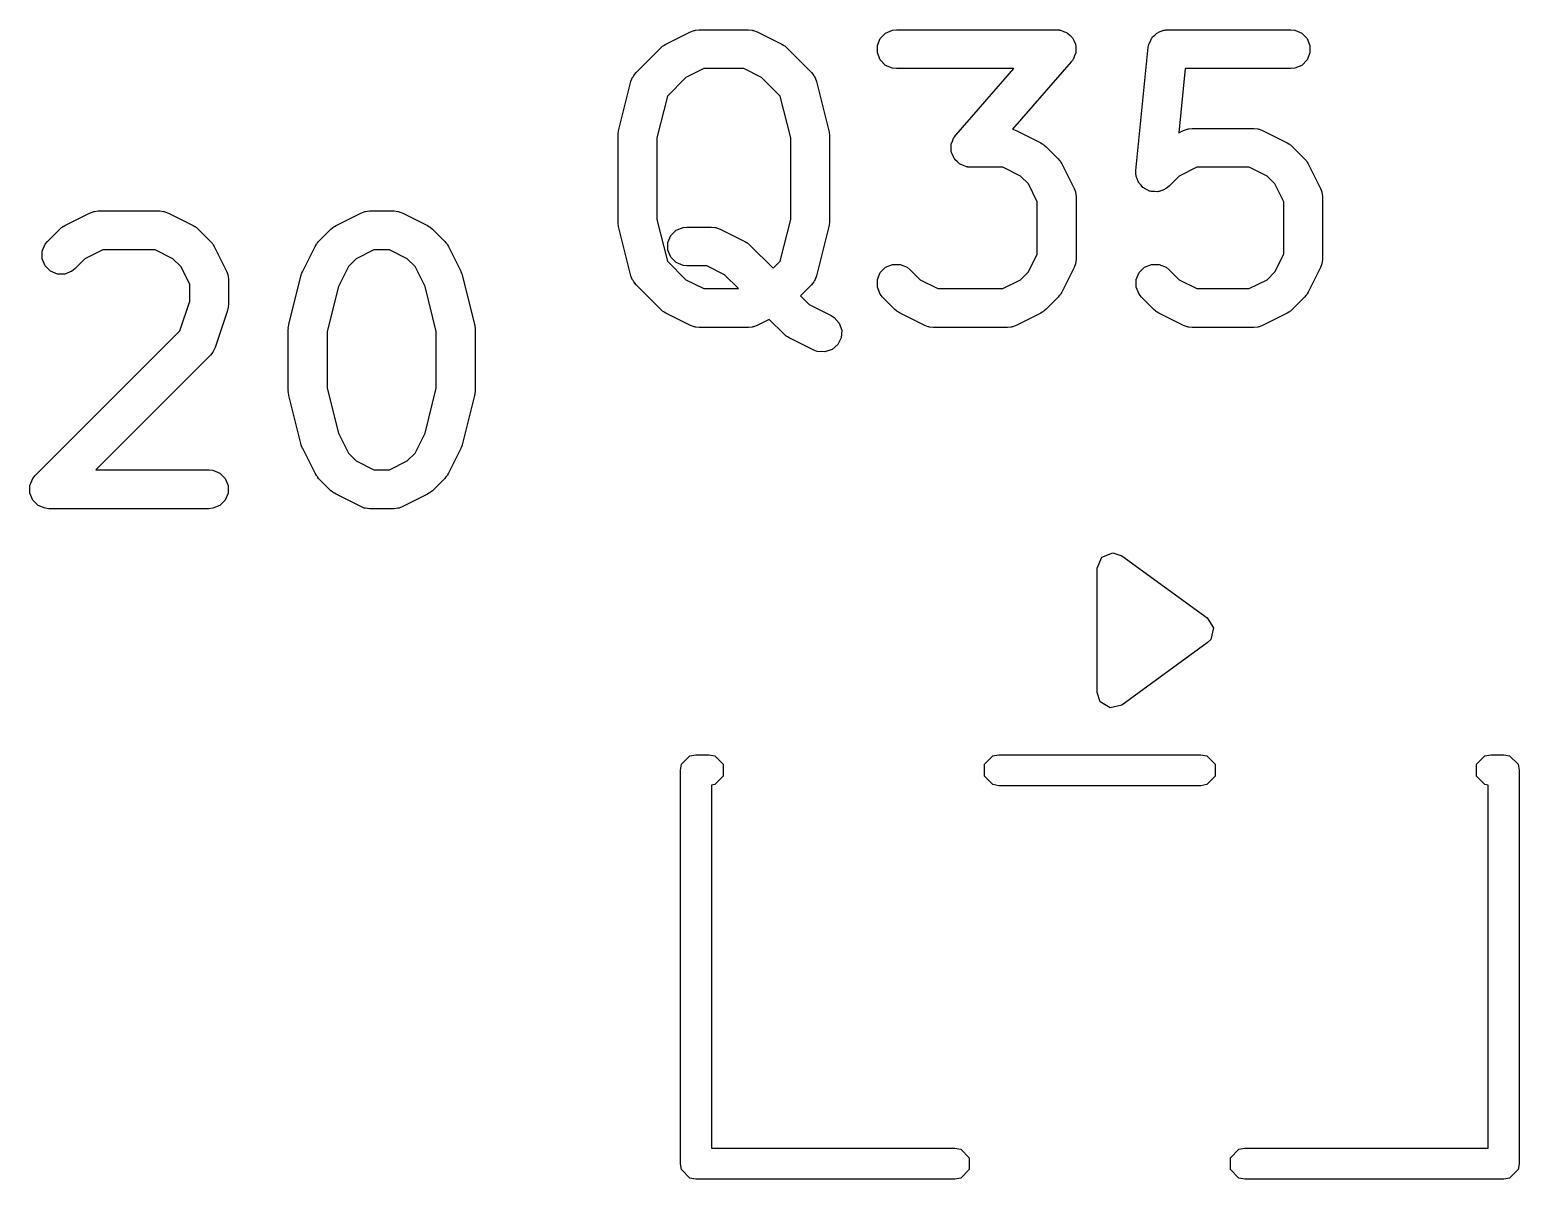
# Model space of a CAD drawing. Header units: millimetres. Extents: x 4 to 152, y 19 to 149.
# Drawn here: x 50.37 to 56.12, y 142.93 to 147.37 of the extents above; entities that cross this region are included whole.
import ezdxf

# ---------------------------------------------------------------- set-up
doc = ezdxf.new("R2010")
doc.units = ezdxf.units.MM
doc.layers.add('F.Silkscreen', color=41, linetype='CONTINUOUS', true_color=0xf2eda1)

msp = doc.modelspace()

# ---------------------------------------------------------------- linework, layer by layer
at = {"layer": 'F.Silkscreen', "linetype": 'CONTINUOUS'}
for p, q in [((52.823602, 147.314644), (52.91884, 147.362263)), ((52.91884, 147.362263), (52.932571, 147.367518)), ((52.932571, 147.367518), (52.93526, 147.36771)), ((52.93526, 147.36771), (52.937749, 147.36874)), ((52.937749, 147.36874), (52.952381, 147.370181)), ((52.952381, 147.370181), (53.142857, 147.370181)), ((53.142857, 147.370181), (53.157489, 147.36874)), ((53.157489, 147.36874), (53.159978, 147.367709)), ((53.159978, 147.367709), (53.162666, 147.367518)), ((53.162666, 147.367518), (53.176398, 147.362263)), ((53.176398, 147.362263), (53.271636, 147.314644)), ((53.640727, 147.309813), (53.651926, 147.336849)), ((53.651926, 147.336849), (53.672618, 147.357541)), ((53.672618, 147.357541), (53.699654, 147.36874)), ((53.699654, 147.36874), (53.714286, 147.370181)), ((53.714286, 147.370181), (54.333333, 147.370181)), ((54.333333, 147.370181), (54.341071, 147.369419)), ((54.341071, 147.369419), (54.343039, 147.36955)), ((54.343039, 147.36955), (54.344394, 147.369092)), ((54.344394, 147.369092), (54.347965, 147.36874)), ((54.347965, 147.36874), (54.359222, 147.364077)), ((54.359222, 147.364077), (54.37076, 147.360175)), ((54.37076, 147.360175), (54.372664, 147.35851)), ((54.372664, 147.35851), (54.375001, 147.357541)), ((54.375001, 147.357541), (54.383611, 147.348931)), ((54.383611, 147.348931), (54.392784, 147.340905)), ((54.392784, 147.340905), (54.393906, 147.338636)), ((54.393906, 147.338636), (54.395693, 147.336849)), ((54.395693, 147.336849), (54.400353, 147.325599)), ((54.695349, 147.32672), (54.699545, 147.336849)), ((54.699545, 147.336849), (54.702216, 147.339521)), ((54.702216, 147.339521), (54.704001, 147.342847)), ((54.704001, 147.342847), (54.712483, 147.349788)), ((54.712483, 147.349788), (54.720237, 147.357541)), ((54.720237, 147.357541), (54.723725, 147.358987)), ((54.723725, 147.358987), (54.726649, 147.361378)), ((54.726649, 147.361378), (54.737146, 147.364546)), ((54.737146, 147.364546), (54.747273, 147.36874)), ((54.747273, 147.36874), (54.752878, 147.369293)), ((54.752878, 147.369293), (54.754665, 147.369831)), ((54.754665, 147.369831), (54.756493, 147.369649)), ((54.756493, 147.369649), (54.761905, 147.370181)), ((54.761905, 147.370181), (55.238095, 147.370181)), ((55.238095, 147.370181), (55.252727, 147.36874)), ((55.252727, 147.36874), (55.279763, 147.357541)), ((55.279763, 147.357541), (55.300455, 147.336849)), ((55.300455, 147.336849), (55.311654, 147.309813)), ((52.708872, 147.205357), (52.80411, 147.300595)), ((52.80411, 147.300595), (52.80986, 147.305316)), ((52.80986, 147.305316), (52.811159, 147.306812)), ((52.811159, 147.306812), (52.813413, 147.308232)), ((52.813413, 147.308232), (52.815475, 147.309923)), ((52.815475, 147.309923), (52.817307, 147.310682)), ((52.817307, 147.310682), (52.823602, 147.314644)), ((53.271636, 147.314644), (53.277935, 147.31068)), ((53.277935, 147.31068), (53.279763, 147.309922)), ((53.279763, 147.309922), (53.281819, 147.308234)), ((53.281819, 147.308234), (53.284079, 147.306812)), ((53.284079, 147.306812), (53.285378, 147.305314)), ((53.285378, 147.305314), (53.291128, 147.300595)), ((53.291128, 147.300595), (53.386366, 147.205357)), ((53.640727, 147.280549), (53.640727, 147.309813)), ((53.651926, 147.253513), (53.640727, 147.280549)), ((54.400353, 147.325599), (54.405756, 147.314673)), ((54.406892, 147.280549), (54.402228, 147.269292)), ((54.405756, 147.314673), (54.405924, 147.31215)), ((54.405924, 147.31215), (54.406892, 147.309813)), ((54.406892, 147.309813), (54.406892, 147.297629)), ((54.406892, 147.297629), (54.407702, 147.285475)), ((54.407702, 147.285475), (54.406892, 147.28308)), ((54.406892, 147.28308), (54.406892, 147.280549)), ((54.639658, 146.826454), (54.687277, 147.302644)), ((54.687277, 147.302644), (54.688346, 147.307977)), ((54.688346, 147.309813), (54.689059, 147.311536)), ((54.688346, 147.307977), (54.688346, 147.309813)), ((54.689059, 147.311536), (54.690167, 147.31706)), ((54.690167, 147.31706), (54.695349, 147.32672)), ((55.311654, 147.280549), (55.300455, 147.253513)), ((55.311654, 147.309813), (55.311654, 147.280549)), ((53.672618, 147.232821), (53.651926, 147.253513)), ((53.699654, 147.221622), (53.672618, 147.232821)), ((53.714286, 147.220181), (53.699654, 147.221622)), ((54.389776, 147.245793), (54.16288, 146.986484)), ((54.394297, 147.252118), (54.389776, 147.245793)), ((54.395693, 147.253513), (54.394297, 147.252118)), ((54.396241, 147.254837), (54.395693, 147.253513)), ((54.398327, 147.257754), (54.396241, 147.254837)), ((54.402228, 147.269292), (54.398327, 147.257754)), ((55.252727, 147.221622), (55.238095, 147.220181)), ((55.279763, 147.232821), (55.252727, 147.221622)), ((55.300455, 147.253513), (55.279763, 147.232821)), ((52.641525, 146.980038), (52.689144, 147.170514)), ((52.689144, 147.170514), (52.694091, 147.18436)), ((52.694091, 147.18436), (52.697411, 147.188842)), ((52.697411, 147.188842), (52.699545, 147.193992)), ((52.699545, 147.193992), (52.708872, 147.205357)), ((52.90157, 147.185923), (52.829627, 147.113981)), ((52.970086, 147.220181), (52.90157, 147.185923)), ((53.125152, 147.220181), (52.970086, 147.220181)), ((53.193668, 147.185923), (53.125152, 147.220181)), ((53.26561, 147.113981), (53.193668, 147.185923)), ((53.386366, 147.205357), (53.395694, 147.193992)), ((53.395694, 147.193992), (53.397828, 147.188839)), ((53.397828, 147.188839), (53.401147, 147.18436)), ((53.401147, 147.18436), (53.406094, 147.170514)), ((53.406094, 147.170514), (53.453713, 146.980038)), ((54.168051, 147.220181), (53.714286, 147.220181)), ((53.943557, 146.963617), (54.168051, 147.220181)), ((54.829779, 147.220181), (54.80496, 146.971991)), ((55.238095, 147.220181), (54.829779, 147.220181)), ((52.829627, 147.113981), (52.789286, 146.952614)), ((53.305952, 146.952614), (53.26561, 147.113981)), ((52.639286, 146.961848), (52.639537, 146.964402)), ((52.639286, 146.628515), (52.639286, 146.961848)), ((52.639375, 146.965494), (52.640184, 146.970968)), ((52.639537, 146.964402), (52.639375, 146.965494)), ((52.640184, 146.970968), (52.640727, 146.97648)), ((52.640727, 146.97648), (52.641149, 146.977502)), ((52.641149, 146.977502), (52.641525, 146.980038)), ((52.789286, 146.952614), (52.789286, 146.637749)), ((53.305952, 146.637749), (53.305952, 146.952614)), ((53.453713, 146.980038), (53.454088, 146.977502)), ((53.454088, 146.977502), (53.454511, 146.97648)), ((53.454511, 146.97648), (53.455053, 146.970968)), ((53.455053, 146.970968), (53.455863, 146.965494)), ((53.455863, 146.965494), (53.4557, 146.964402)), ((53.4557, 146.964402), (53.455952, 146.961848)), ((53.455952, 146.961848), (53.455952, 146.628515)), ((53.926441, 146.928861), (53.931104, 146.940119)), ((53.931104, 146.940119), (53.935006, 146.951656)), ((53.935006, 146.951656), (53.937091, 146.954574)), ((53.937091, 146.954574), (53.93764, 146.955897)), ((53.93764, 146.955897), (53.939035, 146.957293)), ((53.939035, 146.957293), (53.943557, 146.963617)), ((54.16288, 146.986484), (54.176398, 146.981311)), ((54.176398, 146.981311), (54.271636, 146.933692)), ((54.80496, 146.971991), (54.823602, 146.981311)), ((54.823602, 146.981311), (54.837333, 146.986566)), ((54.837333, 146.986566), (54.840022, 146.986758)), ((54.840022, 146.986758), (54.842511, 146.987788)), ((54.842511, 146.987788), (54.857143, 146.989229)), ((54.857143, 146.989229), (55.095238, 146.989229)), ((55.095238, 146.989229), (55.10987, 146.987788)), ((55.10987, 146.987788), (55.112359, 146.986757)), ((55.112359, 146.986757), (55.115047, 146.986566)), ((55.115047, 146.986566), (55.128779, 146.981311)), ((55.128779, 146.981311), (55.224017, 146.933692)), ((53.925631, 146.923935), (53.926441, 146.926331)), ((53.926441, 146.911782), (53.925631, 146.923935)), ((53.926441, 146.926331), (53.926441, 146.928861)), ((53.926441, 146.899597), (53.926441, 146.911782)), ((53.927408, 146.897261), (53.926441, 146.899597)), ((53.927577, 146.894737), (53.927408, 146.897261)), ((53.932979, 146.883812), (53.927577, 146.894737)), ((53.93764, 146.872561), (53.932979, 146.883812)), ((54.271636, 146.933692), (54.277935, 146.929728)), ((54.277935, 146.929728), (54.279763, 146.92897)), ((54.279763, 146.92897), (54.281819, 146.927282)), ((54.281819, 146.927282), (54.284079, 146.92586)), ((54.284079, 146.92586), (54.285378, 146.924362)), ((54.285378, 146.924362), (54.291128, 146.919643)), ((54.291128, 146.919643), (54.338747, 146.872024)), ((55.224017, 146.933692), (55.230316, 146.929728)), ((55.230316, 146.929728), (55.232144, 146.92897)), ((55.232144, 146.92897), (55.2342, 146.927282)), ((55.2342, 146.927282), (55.23646, 146.92586)), ((55.23646, 146.92586), (55.237759, 146.924362)), ((55.237759, 146.924362), (55.243509, 146.919643)), ((55.243509, 146.919643), (55.291128, 146.872024)), ((53.939426, 146.870775), (53.93764, 146.872561)), ((53.940549, 146.868505), (53.939426, 146.870775)), ((53.949721, 146.86048), (53.940549, 146.868505)), ((53.958332, 146.851869), (53.949721, 146.86048)), ((53.960668, 146.850901), (53.958332, 146.851869)), ((53.962573, 146.849235), (53.960668, 146.850901)), ((53.97411, 146.845334), (53.962573, 146.849235)), ((53.985368, 146.84067), (53.97411, 146.845334)), ((53.988938, 146.840319), (53.985368, 146.84067)), ((53.990294, 146.83986), (53.988938, 146.840319)), ((53.992261, 146.839992), (53.990294, 146.83986)), ((54, 146.839229), (53.992261, 146.839992)), ((54.125152, 146.839229), (54, 146.839229)), ((54.193668, 146.804971), (54.125152, 146.839229)), ((54.338747, 146.872024), (54.343465, 146.866275)), ((54.343465, 146.866275), (54.344964, 146.864975)), ((54.344964, 146.864975), (54.346385, 146.862716)), ((54.346385, 146.862716), (54.348074, 146.860659)), ((54.348074, 146.860659), (54.348831, 146.858832)), ((54.348831, 146.858832), (54.352796, 146.852532)), ((54.352796, 146.852532), (54.400415, 146.757294)), ((54.639636, 146.811751), (54.639658, 146.826454)), ((54.874848, 146.839229), (54.806332, 146.804971)), ((55.077533, 146.839229), (54.874848, 146.839229)), ((55.146049, 146.804971), (55.077533, 146.839229)), ((55.291128, 146.872024), (55.295846, 146.866275)), ((55.295846, 146.866275), (55.297345, 146.864975)), ((55.297345, 146.864975), (55.298766, 146.862716)), ((55.298766, 146.862716), (55.300455, 146.860659)), ((55.300455, 146.860659), (55.301212, 146.858832)), ((55.301212, 146.858832), (55.305177, 146.852532)), ((55.305177, 146.852532), (55.352796, 146.757294)), ((54.224075, 146.774564), (54.193668, 146.804971)), ((54.258333, 146.706048), (54.224075, 146.774564)), ((54.640727, 146.808136), (54.639636, 146.811751)), ((54.640727, 146.80436), (54.640727, 146.808136)), ((54.644921, 146.794235), (54.640727, 146.80436)), ((54.648089, 146.783735), (54.644921, 146.794235)), ((54.65048, 146.780812), (54.648089, 146.783735)), ((54.651926, 146.777323), (54.65048, 146.780812)), ((54.659679, 146.76957), (54.651926, 146.777323)), ((54.66662, 146.761087), (54.659679, 146.76957)), ((54.767319, 146.765958), (54.755954, 146.756631)), ((54.806332, 146.804971), (54.767319, 146.765958)), ((55.176456, 146.774564), (55.146049, 146.804971)), ((55.210714, 146.706048), (55.176456, 146.774564)), ((54.258333, 146.503363), (54.258333, 146.706048)), ((54.400415, 146.757294), (54.40567, 146.743563)), ((54.40567, 146.743563), (54.405861, 146.740874)), ((54.405861, 146.740874), (54.406892, 146.738385)), ((54.406892, 146.738385), (54.408333, 146.723753)), ((54.408333, 146.723753), (54.408333, 146.485658)), ((54.669946, 146.759303), (54.66662, 146.761087)), ((54.672618, 146.756631), (54.669946, 146.759303)), ((54.682745, 146.752436), (54.672618, 146.756631)), ((54.692407, 146.747253), (54.682745, 146.752436)), ((54.696166, 146.746878), (54.692407, 146.747253)), ((54.699655, 146.745432), (54.696166, 146.746878)), ((54.710616, 146.745432), (54.699655, 146.745432)), ((54.721526, 146.744341), (54.710616, 146.745432)), ((54.725142, 146.745432), (54.721526, 146.744341)), ((54.728917, 146.745432), (54.725142, 146.745432)), ((54.739042, 146.749627), (54.728917, 146.745432)), ((54.749542, 146.752794), (54.739042, 146.749627)), ((54.752465, 146.755186), (54.749542, 146.752794)), ((54.755954, 146.756631), (54.752465, 146.755186)), ((55.210714, 146.503363), (55.210714, 146.706048)), ((55.352796, 146.757294), (55.358051, 146.743563)), ((55.358051, 146.743563), (55.358242, 146.740874)), ((55.358242, 146.740874), (55.359273, 146.738385)), ((55.359273, 146.738385), (55.360714, 146.723753)), ((55.360714, 146.723753), (55.360714, 146.485658)), ((50.502173, 146.614644), (50.597411, 146.662263)), ((50.597411, 146.662263), (50.611142, 146.667518)), ((50.611142, 146.667518), (50.613831, 146.66771)), ((50.613831, 146.66771), (50.61632, 146.66874)), ((50.61632, 146.66874), (50.630952, 146.670181)), ((50.630952, 146.670181), (50.869047, 146.670181)), ((50.869047, 146.670181), (50.883679, 146.66874)), ((50.883679, 146.66874), (50.886168, 146.667709)), ((50.886168, 146.667709), (50.888856, 146.667518)), ((50.888856, 146.667518), (50.902588, 146.662263)), ((50.902588, 146.662263), (50.997826, 146.614644)), ((51.549792, 146.614644), (51.64503, 146.662263)), ((51.64503, 146.662263), (51.658761, 146.667518)), ((51.658761, 146.667518), (51.66145, 146.66771)), ((51.66145, 146.66771), (51.663939, 146.66874)), ((51.663939, 146.66874), (51.678571, 146.670181)), ((51.678571, 146.670181), (51.773809, 146.670181)), ((51.773809, 146.670181), (51.788441, 146.66874)), ((51.788441, 146.66874), (51.79093, 146.667709)), ((51.79093, 146.667709), (51.793618, 146.667518)), ((51.793618, 146.667518), (51.80735, 146.662263)), ((51.80735, 146.662263), (51.902588, 146.614644)), ((50.435062, 146.552976), (50.482681, 146.600595)), ((50.482681, 146.600595), (50.48843, 146.605314)), ((50.48843, 146.605314), (50.48973, 146.606812)), ((50.48973, 146.606812), (50.491989, 146.608234)), ((50.491989, 146.608234), (50.494046, 146.609922)), ((50.494046, 146.609922), (50.495873, 146.61068)), ((50.495873, 146.61068), (50.502173, 146.614644)), ((50.997826, 146.614644), (51.004125, 146.61068)), ((51.004125, 146.61068), (51.005953, 146.609922)), ((51.005953, 146.609922), (51.008009, 146.608234)), ((51.008009, 146.608234), (51.010269, 146.606812)), ((51.010269, 146.606812), (51.011568, 146.605314)), ((51.011568, 146.605314), (51.017318, 146.600595)), ((51.017318, 146.600595), (51.064937, 146.552976)), ((51.482681, 146.552976), (51.5303, 146.600595)), ((51.5303, 146.600595), (51.536049, 146.605314)), ((51.536049, 146.605314), (51.537349, 146.606812)), ((51.537349, 146.606812), (51.539608, 146.608234)), ((51.539608, 146.608234), (51.541665, 146.609922)), ((51.541665, 146.609922), (51.543492, 146.61068)), ((51.543492, 146.61068), (51.549792, 146.614644)), ((51.902588, 146.614644), (51.908887, 146.61068)), ((51.908887, 146.61068), (51.910715, 146.609922)), ((51.910715, 146.609922), (51.912771, 146.608234)), ((51.912771, 146.608234), (51.915031, 146.606812)), ((51.915031, 146.606812), (51.91633, 146.605314)), ((51.91633, 146.605314), (51.92208, 146.600595)), ((51.92208, 146.600595), (51.969699, 146.552976)), ((52.639537, 146.625962), (52.639286, 146.628515)), ((52.639375, 146.624869), (52.639537, 146.625962)), ((52.640184, 146.619396), (52.639375, 146.624869)), ((52.640727, 146.613883), (52.640184, 146.619396)), ((52.641149, 146.612862), (52.640727, 146.613883)), ((52.641525, 146.610325), (52.641149, 146.612862)), ((52.689144, 146.419849), (52.641525, 146.610325)), ((52.789286, 146.637749), (52.829627, 146.476383)), ((52.842402, 146.574945), (52.863094, 146.595637)), ((52.863094, 146.595637), (52.89013, 146.606836)), ((52.89013, 146.606836), (52.904762, 146.608277)), ((52.904762, 146.608277), (53, 146.608277)), ((53, 146.608277), (53.014632, 146.606836)), ((53.014632, 146.606836), (53.017121, 146.605805)), ((53.017121, 146.605805), (53.019809, 146.605614)), ((53.019809, 146.605614), (53.033541, 146.600359)), ((53.033541, 146.600359), (53.128779, 146.55274)), ((53.26561, 146.476383), (53.305952, 146.637749)), ((53.453713, 146.610325), (53.406094, 146.419849)), ((53.454088, 146.612862), (53.453713, 146.610325)), ((53.454511, 146.613883), (53.454088, 146.612862)), ((53.455053, 146.619396), (53.454511, 146.613883)), ((53.455863, 146.624869), (53.455053, 146.619396)), ((53.455952, 146.628515), (53.4557, 146.625962)), ((53.4557, 146.625962), (53.455863, 146.624869)), ((50.414536, 146.514574), (50.425735, 146.541611)), ((50.425735, 146.541611), (50.435062, 146.552976)), ((51.064937, 146.552976), (51.069655, 146.547227)), ((51.069655, 146.547227), (51.071154, 146.545927)), ((51.071154, 146.545927), (51.072575, 146.543668)), ((51.072575, 146.543668), (51.074264, 146.541611)), ((51.074264, 146.541611), (51.075021, 146.539784)), ((51.075021, 146.539784), (51.078986, 146.533484)), ((51.078986, 146.533484), (51.126605, 146.438246)), ((51.421013, 146.438246), (51.468632, 146.533484)), ((51.468632, 146.533484), (51.472596, 146.539784)), ((51.472596, 146.539784), (51.473354, 146.541611)), ((51.473354, 146.541611), (51.475042, 146.543668)), ((51.475042, 146.543668), (51.476464, 146.545927)), ((51.476464, 146.545927), (51.477962, 146.547227)), ((51.477962, 146.547227), (51.482681, 146.552976)), ((51.969699, 146.552976), (51.974417, 146.547227)), ((51.974417, 146.547227), (51.975916, 146.545927)), ((51.975916, 146.545927), (51.977337, 146.543668)), ((51.977337, 146.543668), (51.979026, 146.541611)), ((51.979026, 146.541611), (51.979783, 146.539784)), ((51.979783, 146.539784), (51.983748, 146.533484)), ((51.983748, 146.533484), (52.031367, 146.438246)), ((52.831203, 146.547909), (52.842402, 146.574945)), ((52.831203, 146.518645), (52.831203, 146.547909)), ((53.128779, 146.55274), (53.135078, 146.548776)), ((53.135078, 146.548776), (53.136906, 146.548018)), ((53.136906, 146.548018), (53.138962, 146.54633)), ((53.138962, 146.54633), (53.141222, 146.544908)), ((53.141222, 146.544908), (53.142521, 146.54341)), ((53.142521, 146.54341), (53.148271, 146.538691)), ((53.148271, 146.538691), (53.238094, 146.448867)), ((50.414536, 146.485312), (50.414536, 146.514574)), ((50.425735, 146.458275), (50.414536, 146.485312)), ((50.580141, 146.485923), (50.541128, 146.44691)), ((50.648657, 146.520181), (50.580141, 146.485923)), ((50.851342, 146.520181), (50.648657, 146.520181)), ((50.919858, 146.485923), (50.851342, 146.520181)), ((50.950265, 146.455516), (50.919858, 146.485923)), ((51.62776, 146.485923), (51.597353, 146.455516)), ((51.696276, 146.520181), (51.62776, 146.485923)), ((51.756104, 146.520181), (51.696276, 146.520181)), ((51.82462, 146.485923), (51.756104, 146.520181)), ((51.855027, 146.455516), (51.82462, 146.485923)), ((52.829627, 146.476383), (52.90157, 146.404439)), ((52.842402, 146.491609), (52.831203, 146.518645)), ((52.863094, 146.470917), (52.842402, 146.491609)), ((53.238094, 146.448867), (53.26561, 146.476383)), ((54.224074, 146.434847), (54.258333, 146.503363)), ((54.408333, 146.485658), (54.406892, 146.471026)), ((55.176455, 146.434847), (55.210714, 146.503363)), ((55.360714, 146.485658), (55.359273, 146.471026)), ((50.446427, 146.437583), (50.425735, 146.458275)), ((50.473464, 146.426384), (50.446427, 146.437583)), ((50.502726, 146.426384), (50.473464, 146.426384)), ((50.529763, 146.437583), (50.502726, 146.426384)), ((50.541128, 146.44691), (50.529763, 146.437583)), ((50.984523, 146.387), (50.950265, 146.455516)), ((51.126605, 146.438246), (51.13186, 146.424515)), ((51.13186, 146.424515), (51.132051, 146.421826)), ((51.132051, 146.421826), (51.133082, 146.419337)), ((51.133082, 146.419337), (51.134523, 146.404705)), ((51.367715, 146.232419), (51.415334, 146.422895)), ((51.415334, 146.422895), (51.415719, 146.423975)), ((51.415719, 146.423975), (51.415758, 146.424514)), ((51.415758, 146.424514), (51.418085, 146.430596)), ((51.418085, 146.430596), (51.420281, 146.436741)), ((51.420281, 146.436741), (51.420603, 146.437177)), ((51.420603, 146.437177), (51.421013, 146.438246)), ((51.597353, 146.455516), (51.558859, 146.378529)), ((51.89352, 146.378529), (51.855027, 146.455516)), ((52.031367, 146.438246), (52.031776, 146.437177)), ((52.031776, 146.437177), (52.032099, 146.436741)), ((52.032099, 146.436741), (52.034291, 146.430605)), ((52.034291, 146.430605), (52.036622, 146.424515)), ((52.036622, 146.424515), (52.03666, 146.423975)), ((52.03666, 146.423975), (52.037046, 146.422895)), ((52.037046, 146.422895), (52.084665, 146.232419)), ((52.694091, 146.406003), (52.689144, 146.419849)), ((52.89013, 146.459718), (52.863094, 146.470917)), ((52.904762, 146.458277), (52.89013, 146.459718)), ((52.982295, 146.458277), (52.904762, 146.458277)), ((53.05081, 146.42402), (52.982295, 146.458277)), ((53.104649, 146.370181), (53.05081, 146.42402)), ((53.406094, 146.419849), (53.401147, 146.406003)), ((53.640727, 146.405052), (53.651926, 146.432088)), ((53.651926, 146.432088), (53.672619, 146.452781)), ((53.672619, 146.452781), (53.699655, 146.463979)), ((53.699655, 146.463979), (53.728918, 146.463979)), ((53.728918, 146.463979), (53.755954, 146.45278)), ((53.755954, 146.45278), (53.76732, 146.443452)), ((53.76732, 146.443452), (53.806332, 146.404439)), ((54.193667, 146.404439), (54.224074, 146.434847)), ((54.400415, 146.452117), (54.352796, 146.356879)), ((54.40567, 146.465848), (54.400415, 146.452117)), ((54.405861, 146.468538), (54.40567, 146.465848)), ((54.406892, 146.471026), (54.405861, 146.468538)), ((54.640727, 146.405052), (54.651926, 146.432088)), ((54.651926, 146.432088), (54.672619, 146.452781)), ((54.672619, 146.452781), (54.699655, 146.463979)), ((54.699655, 146.463979), (54.728918, 146.463979)), ((54.728918, 146.463979), (54.755954, 146.45278)), ((54.755954, 146.45278), (54.76732, 146.443452)), ((54.76732, 146.443452), (54.806332, 146.404439)), ((55.146048, 146.404439), (55.176455, 146.434847)), ((55.352796, 146.452117), (55.305177, 146.356879)), ((55.358051, 146.465848), (55.352796, 146.452117)), ((55.358242, 146.468538), (55.358051, 146.465848)), ((55.359273, 146.471026), (55.358242, 146.468538)), ((50.984523, 146.321637), (50.984523, 146.387)), ((51.134523, 146.404705), (51.134523, 146.309467)), ((51.558859, 146.378529), (51.515476, 146.204995)), ((51.936904, 146.204995), (51.89352, 146.378529)), ((52.69741, 146.401524), (52.694091, 146.406003)), ((52.699544, 146.396372), (52.69741, 146.401524)), ((52.708872, 146.385006), (52.699544, 146.396372)), ((52.80411, 146.289767), (52.708872, 146.385006)), ((52.90157, 146.404439), (52.970086, 146.370181)), ((52.970086, 146.370181), (53.104649, 146.370181)), ((53.386367, 146.385007), (53.34416, 146.342801)), ((53.395694, 146.396372), (53.386367, 146.385007)), ((53.397827, 146.401524), (53.395694, 146.396372)), ((53.401147, 146.406003), (53.397827, 146.401524)), ((53.640727, 146.375789), (53.640727, 146.405052)), ((53.651925, 146.348753), (53.640727, 146.375789)), ((53.806332, 146.404439), (53.874848, 146.370181)), ((53.874848, 146.370181), (54.125152, 146.370181)), ((54.125152, 146.370181), (54.193667, 146.404439)), ((54.640727, 146.375789), (54.640727, 146.405052)), ((54.651925, 146.348753), (54.640727, 146.375789)), ((54.806332, 146.404439), (54.874848, 146.370181)), ((54.874848, 146.370181), (55.077533, 146.370181)), ((55.077533, 146.370181), (55.146048, 146.404439)), ((50.946351, 146.207124), (50.984523, 146.321637)), ((51.134523, 146.309467), (51.133793, 146.302061)), ((51.133793, 146.302061), (51.133934, 146.300086)), ((53.34416, 146.342801), (53.37776, 146.309201)), ((53.37776, 146.309201), (53.462112, 146.267025)), ((53.661252, 146.337388), (53.651925, 146.348753)), ((53.708871, 146.289768), (53.661252, 146.337388)), ((54.338747, 146.337387), (54.291129, 146.289768)), ((54.343465, 146.343137), (54.338747, 146.337387)), ((54.344964, 146.344436), (54.343465, 146.343137)), ((54.346385, 146.346695), (54.344964, 146.344436)), ((54.348075, 146.348753), (54.346385, 146.346695)), ((54.348832, 146.350583), (54.348075, 146.348753)), ((54.352796, 146.356879), (54.348832, 146.350583)), ((54.661252, 146.337388), (54.651925, 146.348753)), ((54.708871, 146.289768), (54.661252, 146.337388)), ((55.291128, 146.337387), (55.24351, 146.289768)), ((55.295846, 146.343137), (55.291128, 146.337387)), ((55.297345, 146.344436), (55.295846, 146.343137)), ((55.298766, 146.346695), (55.297345, 146.344436)), ((55.300456, 146.348753), (55.298766, 146.346695)), ((55.301213, 146.350583), (55.300456, 146.348753)), ((55.305177, 146.356879), (55.301213, 146.350583)), ((51.130674, 146.285749), (51.083055, 146.142893)), ((51.132323, 146.293005), (51.130674, 146.285749)), ((51.133082, 146.294835), (51.132323, 146.293005)), ((51.133343, 146.297489), (51.133082, 146.294835)), ((51.133934, 146.300086), (51.133343, 146.297489)), ((52.80986, 146.285047), (52.80411, 146.289767)), ((52.811159, 146.28355), (52.80986, 146.285047)), ((52.813413, 146.282131), (52.811159, 146.28355)), ((52.815475, 146.280439), (52.813413, 146.282131)), ((52.817307, 146.279681), (52.815475, 146.280439)), ((52.823602, 146.275718), (52.817307, 146.279681)), ((52.91884, 146.228099), (52.823602, 146.275718)), ((53.223286, 146.251543), (53.176398, 146.228099)), ((53.2803, 146.194529), (53.223286, 146.251543)), ((53.462112, 146.267025), (53.474555, 146.259193)), ((53.474555, 146.259193), (53.493728, 146.237085)), ((53.71462, 146.28505), (53.708871, 146.289768)), ((53.715921, 146.28355), (53.71462, 146.28505)), ((53.71818, 146.282128), (53.715921, 146.28355)), ((53.720237, 146.28044), (53.71818, 146.282128)), ((53.722064, 146.279683), (53.720237, 146.28044)), ((53.728364, 146.275718), (53.722064, 146.279683)), ((53.823602, 146.228099), (53.728364, 146.275718)), ((54.271636, 146.275718), (54.176398, 146.228099)), ((54.277935, 146.279683), (54.271636, 146.275718)), ((54.279763, 146.28044), (54.277935, 146.279683)), ((54.281819, 146.282128), (54.279763, 146.28044)), ((54.284079, 146.28355), (54.281819, 146.282128)), ((54.285379, 146.28505), (54.284079, 146.28355)), ((54.291129, 146.289768), (54.285379, 146.28505)), ((54.71462, 146.28505), (54.708871, 146.289768)), ((54.715921, 146.28355), (54.71462, 146.28505)), ((54.71818, 146.282128), (54.715921, 146.28355)), ((54.720237, 146.28044), (54.71818, 146.282128)), ((54.722064, 146.279683), (54.720237, 146.28044)), ((54.728364, 146.275718), (54.722064, 146.279683)), ((54.823602, 146.228099), (54.728364, 146.275718)), ((55.224017, 146.275718), (55.128779, 146.228099)), ((55.230316, 146.279683), (55.224017, 146.275718)), ((55.232144, 146.28044), (55.230316, 146.279683)), ((55.2342, 146.282128), (55.232144, 146.28044)), ((55.23646, 146.28355), (55.2342, 146.282128)), ((55.23776, 146.28505), (55.23646, 146.28355)), ((55.24351, 146.289768), (55.23776, 146.28505)), ((50.387443, 145.648214), (50.946351, 146.207124)), ((51.365476, 146.214229), (51.365727, 146.216783)), ((51.365476, 145.976134), (51.365476, 146.214229)), ((51.365565, 146.217875), (51.366374, 146.223349)), ((51.365727, 146.216783), (51.365565, 146.217875)), ((51.366374, 146.223349), (51.366917, 146.228861)), ((51.366917, 146.228861), (51.367339, 146.229883)), ((51.367339, 146.229883), (51.367715, 146.232419)), ((51.515476, 146.204995), (51.515476, 145.985368)), ((51.936904, 145.985368), (51.936904, 146.204995)), ((52.084665, 146.232419), (52.08504, 146.229883)), ((52.08504, 146.229883), (52.085463, 146.228861)), ((52.085463, 146.228861), (52.086005, 146.223349)), ((52.086005, 146.223349), (52.086815, 146.217875)), ((52.086815, 146.217875), (52.086652, 146.216783)), ((52.086652, 146.216783), (52.086904, 146.214229)), ((52.086904, 146.214229), (52.086904, 145.976134)), ((52.932571, 146.222844), (52.91884, 146.228099)), ((52.93526, 146.222653), (52.932571, 146.222844)), ((52.937749, 146.221622), (52.93526, 146.222653)), ((52.952381, 146.220181), (52.937749, 146.221622)), ((53.142857, 146.220181), (52.952381, 146.220181)), ((53.157489, 146.221622), (53.142857, 146.220181)), ((53.159978, 146.222654), (53.157489, 146.221622)), ((53.162666, 146.222844), (53.159978, 146.222654)), ((53.176398, 146.228099), (53.162666, 146.222844)), ((53.28605, 146.189809), (53.2803, 146.194529)), ((53.287349, 146.188312), (53.28605, 146.189809)), ((53.289603, 146.186893), (53.287349, 146.188312)), ((53.291665, 146.185201), (53.289603, 146.186893)), ((53.493728, 146.237085), (53.502982, 146.209324)), ((53.502982, 146.209324), (53.500908, 146.180134)), ((53.837333, 146.222844), (53.823602, 146.228099)), ((53.840022, 146.222653), (53.837333, 146.222844)), ((53.842511, 146.221622), (53.840022, 146.222653)), ((53.857143, 146.220181), (53.842511, 146.221622)), ((54.142857, 146.220181), (53.857143, 146.220181)), ((54.157489, 146.221622), (54.142857, 146.220181)), ((54.159978, 146.222654), (54.157489, 146.221622)), ((54.162666, 146.222844), (54.159978, 146.222654)), ((54.176398, 146.228099), (54.162666, 146.222844)), ((54.837333, 146.222844), (54.823602, 146.228099)), ((54.840022, 146.222653), (54.837333, 146.222844)), ((54.842511, 146.221622), (54.840022, 146.222653)), ((54.857143, 146.220181), (54.842511, 146.221622)), ((55.095238, 146.220181), (54.857143, 146.220181)), ((55.10987, 146.221622), (55.095238, 146.220181)), ((55.112359, 146.222654), (55.10987, 146.221622)), ((55.115047, 146.222844), (55.112359, 146.222654)), ((55.128779, 146.228099), (55.115047, 146.222844)), ((51.077061, 146.129467), (51.075296, 146.127433)), ((51.083055, 146.142893), (51.077061, 146.129467)), ((53.293497, 146.184443), (53.291665, 146.185201)), ((53.299792, 146.18048), (53.293497, 146.184443)), ((53.39503, 146.132861), (53.299792, 146.18048)), ((53.408761, 146.127606), (53.39503, 146.132861)), ((53.465713, 146.134786), (53.437951, 146.125532)), ((53.48782, 146.153959), (53.465713, 146.134786)), ((53.500908, 146.180134), (53.48782, 146.153959)), ((51.064937, 146.113577), (50.621542, 145.670181)), ((51.074265, 146.124942), (51.064937, 146.113577)), ((51.075296, 146.127433), (51.074265, 146.124942)), ((53.437951, 146.125532), (53.408761, 146.127606)), ((51.365727, 145.973581), (51.365476, 145.976134)), ((51.365565, 145.972488), (51.365727, 145.973581)), ((51.366374, 145.967015), (51.365565, 145.972488)), ((51.366917, 145.961502), (51.366374, 145.967015)), ((51.367339, 145.960481), (51.366917, 145.961502)), ((51.367715, 145.957944), (51.367339, 145.960481)), ((51.415334, 145.767468), (51.367715, 145.957944)), ((51.515476, 145.985368), (51.558859, 145.811834)), ((51.89352, 145.811834), (51.936904, 145.985368)), ((52.084665, 145.957944), (52.037046, 145.767468)), ((52.08504, 145.960481), (52.084665, 145.957944)), ((52.085463, 145.961502), (52.08504, 145.960481)), ((52.086005, 145.967015), (52.085463, 145.961502)), ((52.086815, 145.972488), (52.086005, 145.967015)), ((52.086904, 145.976134), (52.086652, 145.973581)), ((52.086652, 145.973581), (52.086815, 145.972488)), ((51.558859, 145.811834), (51.597353, 145.734847)), ((51.855026, 145.734847), (51.89352, 145.811834)), ((51.415719, 145.766389), (51.415334, 145.767468)), ((51.415758, 145.765849), (51.415719, 145.766389)), ((51.418085, 145.759768), (51.415758, 145.765849)), ((51.420281, 145.753622), (51.418085, 145.759768)), ((51.420603, 145.753187), (51.420281, 145.753622)), ((51.421013, 145.752117), (51.420603, 145.753187)), ((51.468632, 145.656879), (51.421013, 145.752117)), ((51.597353, 145.734847), (51.62776, 145.704439)), ((51.824619, 145.704439), (51.855026, 145.734847)), ((52.031367, 145.752117), (51.983748, 145.656879)), ((52.031776, 145.753187), (52.031367, 145.752117)), ((52.032099, 145.753622), (52.031776, 145.753187)), ((52.034291, 145.759759), (52.032099, 145.753622)), ((52.036622, 145.765848), (52.034291, 145.759759)), ((52.03666, 145.766389), (52.036622, 145.765848)), ((52.037046, 145.767468), (52.03666, 145.766389)), ((50.621542, 145.670181), (51.059523, 145.670181)), ((51.059523, 145.670181), (51.074155, 145.66874)), ((51.074155, 145.66874), (51.101191, 145.657541)), ((51.62776, 145.704439), (51.696276, 145.670181)), ((51.696276, 145.670181), (51.756104, 145.670181)), ((51.756104, 145.670181), (51.824619, 145.704439)), ((50.366917, 145.609813), (50.378116, 145.636849)), ((50.378116, 145.636849), (50.387443, 145.648214)), ((51.101191, 145.657541), (51.121883, 145.636849)), ((51.121883, 145.636849), (51.133082, 145.609813)), ((51.472595, 145.650583), (51.468632, 145.656879)), ((51.473353, 145.648753), (51.472595, 145.650583)), ((51.475042, 145.646695), (51.473353, 145.648753)), ((51.476464, 145.644436), (51.475042, 145.646695)), ((51.477962, 145.643137), (51.476464, 145.644436)), ((51.48268, 145.637388), (51.477962, 145.643137)), ((51.530299, 145.589768), (51.48268, 145.637388)), ((51.969699, 145.637387), (51.922081, 145.589768)), ((51.974417, 145.643137), (51.969699, 145.637387)), ((51.975916, 145.644436), (51.974417, 145.643137)), ((51.977337, 145.646695), (51.975916, 145.644436)), ((51.979027, 145.648753), (51.977337, 145.646695)), ((51.979784, 145.650583), (51.979027, 145.648753)), ((51.983748, 145.656879), (51.979784, 145.650583)), ((50.366917, 145.580549), (50.366917, 145.609813)), ((50.378116, 145.553513), (50.366917, 145.580549)), ((50.398808, 145.532821), (50.378116, 145.553513)), ((51.121883, 145.553513), (51.101191, 145.532821)), ((51.133082, 145.580549), (51.121883, 145.553513)), ((51.133082, 145.609813), (51.133082, 145.580549)), ((51.536048, 145.58505), (51.530299, 145.589768)), ((51.537349, 145.58355), (51.536048, 145.58505)), ((51.539608, 145.582128), (51.537349, 145.58355)), ((51.541665, 145.58044), (51.539608, 145.582128)), ((51.543492, 145.579683), (51.541665, 145.58044)), ((51.549792, 145.575718), (51.543492, 145.579683)), ((51.64503, 145.528099), (51.549792, 145.575718)), ((51.902588, 145.575718), (51.80735, 145.528099)), ((51.908887, 145.579683), (51.902588, 145.575718)), ((51.910715, 145.58044), (51.908887, 145.579683)), ((51.912771, 145.582128), (51.910715, 145.58044)), ((51.915031, 145.58355), (51.912771, 145.582128)), ((51.916331, 145.58505), (51.915031, 145.58355)), ((51.922081, 145.589768), (51.916331, 145.58505)), ((50.425844, 145.521622), (50.398808, 145.532821)), ((50.440476, 145.520181), (50.425844, 145.521622)), ((51.059523, 145.520181), (50.440476, 145.520181)), ((51.074155, 145.521622), (51.059523, 145.520181)), ((51.101191, 145.532821), (51.074155, 145.521622)), ((51.658761, 145.522844), (51.64503, 145.528099)), ((51.66145, 145.522653), (51.658761, 145.522844)), ((51.663939, 145.521622), (51.66145, 145.522653)), ((51.678571, 145.520181), (51.663939, 145.521622)), ((51.773809, 145.520181), (51.678571, 145.520181)), ((51.788441, 145.521622), (51.773809, 145.520181)), ((51.79093, 145.522654), (51.788441, 145.521622)), ((51.793618, 145.522844), (51.79093, 145.522654)), ((51.80735, 145.528099), (51.793618, 145.522844)), ((54.49, 145.29), (54.507574, 145.332426)), ((54.507574, 145.332426), (54.55, 145.35)), ((54.55, 145.35), (54.58529, 145.338524)), ((54.58529, 145.338524), (54.91529, 145.098524)), ((54.49, 144.81), (54.49, 145.29)), ((54.91529, 145.098524), (54.939266, 145.059358)), ((54.939266, 145.059358), (54.928524, 145.01471)), ((54.91529, 145.001476), (54.58529, 144.761476)), ((54.928524, 145.01471), (54.91529, 145.001476)), ((54.501476, 144.77471), (54.49, 144.81)), ((54.540642, 144.750734), (54.501476, 144.77471)), ((54.58529, 144.761476), (54.540642, 144.750734)), ((52.88, 144.51), (52.884567, 144.532961)), ((52.884567, 144.532961), (52.917039, 144.565433)), ((52.917039, 144.565433), (52.94, 144.57)), ((52.94, 144.57), (52.99, 144.57)), ((52.99, 144.57), (53.012961, 144.565433)), ((53.012961, 144.565433), (53.045433, 144.532961)), ((53.045433, 144.532961), (53.045433, 144.487039)), ((54.054567, 144.532961), (54.087039, 144.565433)), ((54.054567, 144.487039), (54.054567, 144.532961)), ((54.087039, 144.565433), (54.11, 144.57)), ((54.11, 144.57), (54.89, 144.57)), ((54.89, 144.57), (54.912961, 144.565433)), ((54.912961, 144.565433), (54.945433, 144.532961)), ((54.945433, 144.532961), (54.945433, 144.487039)), ((55.954567, 144.532961), (55.987039, 144.565433)), ((55.954567, 144.487039), (55.954567, 144.532961)), ((55.987039, 144.565433), (56.01, 144.57)), ((56.01, 144.57), (56.06, 144.57)), ((56.06, 144.57), (56.082961, 144.565433)), ((56.082961, 144.565433), (56.115433, 144.532961)), ((56.115433, 144.532961), (56.12, 144.51)), ((52.88, 142.99), (52.88, 144.51)), ((53.045433, 144.487039), (53.012961, 144.454567)), ((54.087039, 144.454567), (54.054567, 144.487039)), ((54.945433, 144.487039), (54.912961, 144.454567)), ((55.987039, 144.454567), (55.954567, 144.487039)), ((56.12, 144.51), (56.12, 142.99)), ((53.012961, 144.454567), (53, 144.45199)), ((53, 144.45199), (53, 143.05)), ((54.11, 144.45), (54.087039, 144.454567)), ((54.89, 144.45), (54.11, 144.45)), ((54.912961, 144.454567), (54.89, 144.45)), ((56, 144.45199), (55.987039, 144.454567)), ((56, 143.05), (56, 144.45199)), ((53, 143.05), (53.94, 143.05)), ((53.94, 143.05), (53.962961, 143.045433)), ((53.962961, 143.045433), (53.995433, 143.012961)), ((55.004567, 143.012961), (55.037039, 143.045433)), ((55.037039, 143.045433), (55.06, 143.05)), ((55.06, 143.05), (56, 143.05)), ((52.884567, 142.967039), (52.88, 142.99)), ((52.917039, 142.934567), (52.884567, 142.967039)), ((53.995433, 142.967039), (53.962961, 142.934567)), ((53.995433, 143.012961), (53.995433, 142.967039)), ((55.004567, 142.967039), (55.004567, 143.012961)), ((55.037039, 142.934567), (55.004567, 142.967039)), ((56.115433, 142.967039), (56.082961, 142.934567)), ((56.12, 142.99), (56.115433, 142.967039)), ((52.94, 142.93), (52.917039, 142.934567)), ((53.94, 142.93), (52.94, 142.93)), ((53.962961, 142.934567), (53.94, 142.93)), ((55.06, 142.93), (55.037039, 142.934567)), ((56.06, 142.93), (55.06, 142.93)), ((56.082961, 142.934567), (56.06, 142.93))]:
    msp.add_line(p, q, dxfattribs=at)

doc.saveas('drawing.dxf')
